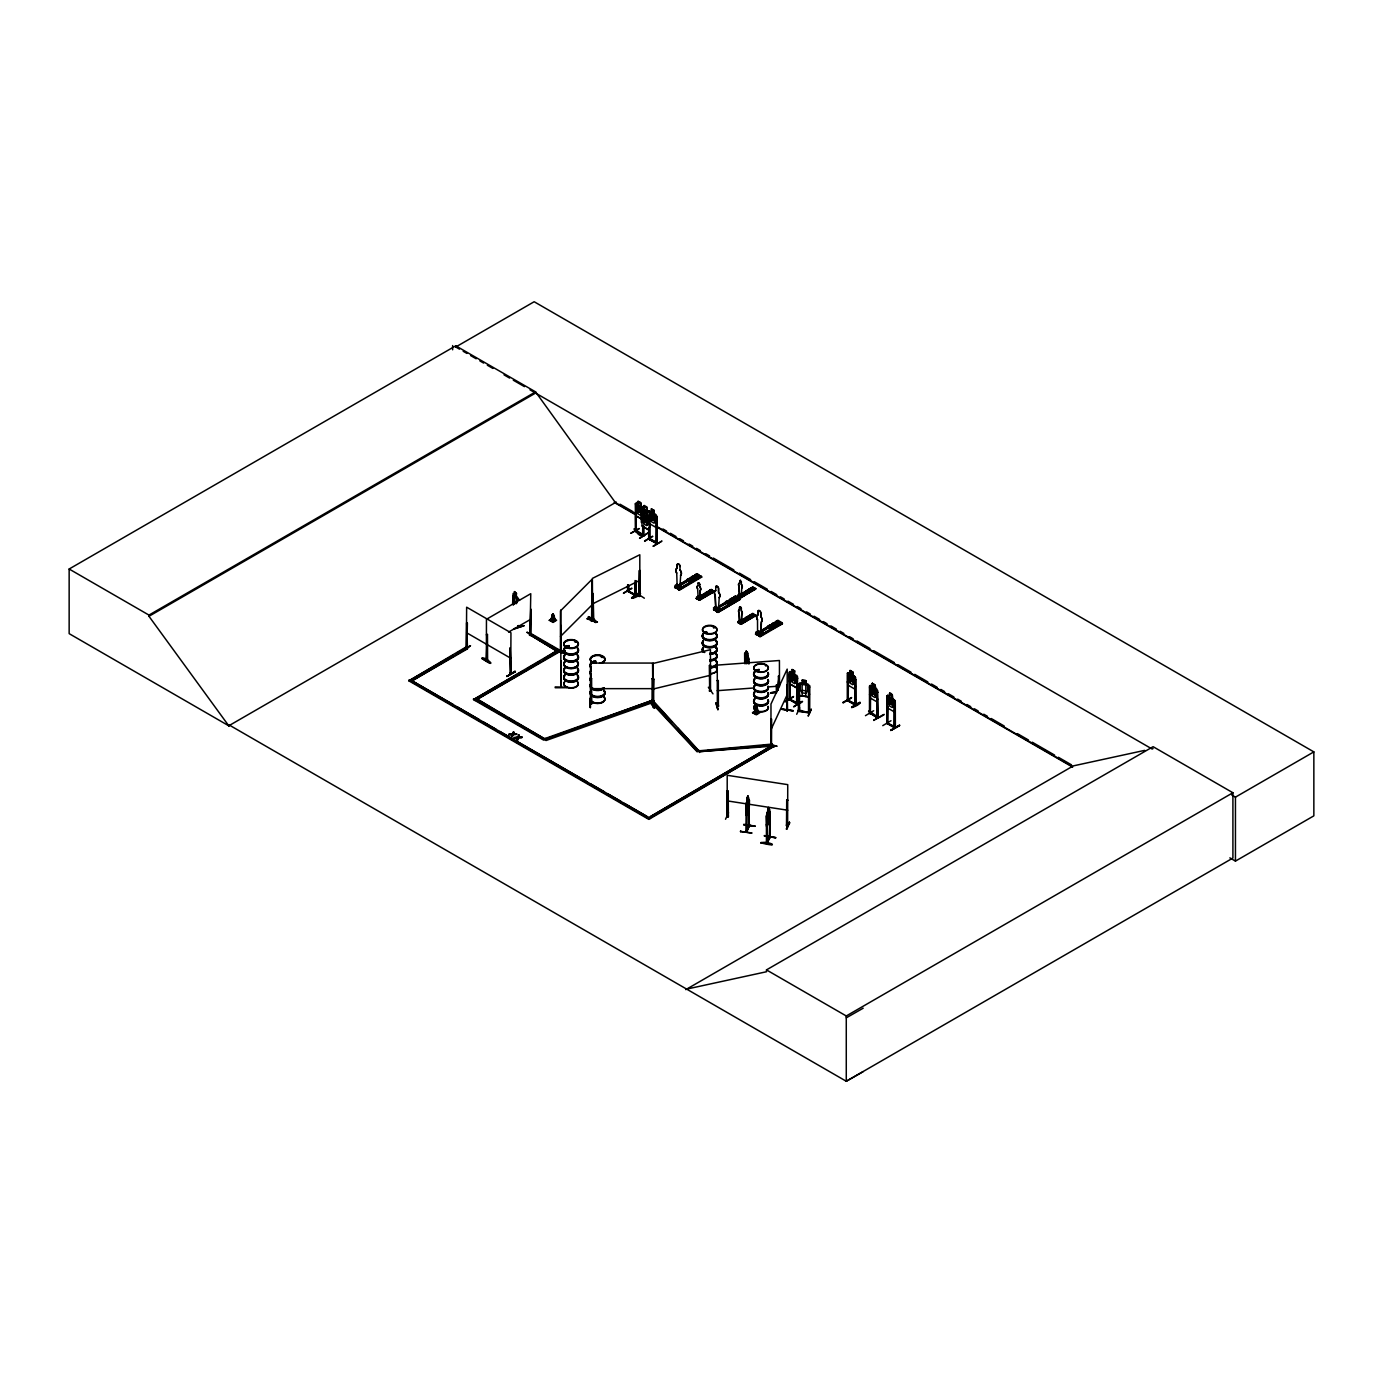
<?xml version="1.0" encoding="UTF-8"?>
<svg xmlns="http://www.w3.org/2000/svg" width="1383" height="1383" viewBox="0 0 1383 1383"><rect width="100%" height="100%" fill="white"/><g stroke="black" fill="none" stroke-linecap="round" stroke-linejoin="round"><path stroke-width="1.5" d="M552.802 617.337C551.834 607.033 558.559 625.41 551.229 620.915L552.751 614L553.58 617.406M756.069 709.756C754.98 699.383 761.877 717.846 754.496 713.317L756.017 706.419L754.115 712.729M679.917 587.326L680.678 575.207A3.924 2.282 59.5 0 0 680.09 569.848L679.917 569.952A3.924 2.282 59.5 0 1 680.505 575.311L680.678 575.207M699.763 598.407L700.144 590.403A2.61 1.521 59.5 0 0 699.763 586.841L699.85 584.162M699.884 598.355L700.265 590.334A2.61 1.521 59.5 0 0 699.884 586.772L699.763 586.841M718.469 609.575L719.229 597.473A3.924 2.282 59.5 0 0 718.641 592.114L718.641 588.657A1.953 1.141 59.5 0 0 717.241 586.271A1.953 1.141 59.5 0 0 715.841 587.084L715.668 587.17A1.953 1.141 59.5 0 1 717.068 586.375A1.953 1.141 59.5 0 1 718.469 588.76L718.469 592.218A3.924 2.282 59.5 0 1 719.056 597.577L719.229 597.473M741.288 595.952L741.789 587.879A2.61 1.521 59.5 0 0 741.409 584.3L741.288 584.369A2.61 1.521 59.5 0 1 741.686 587.948L741.789 587.879M741.703 614.398L741.305 622.402L741.807 614.329A2.61 1.521 59.5 0 0 741.426 610.75L741.305 610.819A2.61 1.521 59.5 0 1 741.703 614.398L741.807 614.329M760.719 633.967L761.29 621.952A3.924 2.282 59.5 0 0 760.719 616.593L760.719 613.136A1.953 1.141 59.5 0 0 759.319 610.75A1.953 1.141 59.5 0 0 757.919 611.563L757.919 615.02A3.924 2.282 59.5 0 0 757.331 619.722L757.504 619.619A3.924 2.282 59.5 0 1 758.074 614.916L758.074 611.459A1.953 1.141 59.5 0 1 759.474 610.646A1.953 1.141 59.5 0 1 760.875 613.049L760.875 616.49A3.924 2.282 59.5 0 1 761.463 621.849L760.875 633.863M748.791 825.392C751.142 822.315 744.434 836.335 746.492 830.509M749.482 800.152L748.739 826.17M748.722 825.34L749.517 824.821L749.033 825.686M770.884 745.126L771.714 743.691L771.092 744.659M786.892 709.98L787.67 709.341L787.359 710.966L787.186 684.671L787.411 710.845M786.823 710.862L787.619 709.41M748.652 810.507L748.981 806.635M769.449 821.848L769.795 818.062L769.449 821.848L766.683 826.844L766.303 815.987L768.671 807.482L768.637 810.801L769.432 809.176L766.718 814.189M592.252 620.846L591.803 595.122L591.63 621.347M740.631 831.373L752.041 833.05L740.51 831.615M765.3 744.711L776.831 746.163L770.971 745.644M552.059 621.313L552.612 614.173L550.866 620.327M678.379 585.528L678.016 584.698L677.722 588.432L677.912 585.528L676.546 585.268M755.325 713.732L755.931 706.696L754.496 713.317M760.823 842.921C767.651 840.207 782.951 848.436 760.823 842.817M760.978 842.472L772.198 844.546M677.359 586.185L677.843 585.441M696.6 598.718L712.072 590.282L697.153 599.012L696.462 597.249L698.19 596.471L698.294 599.167L697.62 588.847A2.61 1.521 59.5 0 1 697.896 585.787L698.138 582.952M697.602 597.3C701.544 596.038 693.799 597.266 700.766 599.046L700.559 597.819L699.037 599.582M697.672 597.525L698.38 597.249M717.172 607.638L715.322 608.243L717.137 607.327M715.27 607.88L716.722 607.846M715.91 608.382C717.483 605.322 714.942 615.21 714.976 607.172L716.463 607.777L715.53 607.725M738.522 596.315L753.597 587.827L738.124 596.246L737.986 594.776L739.715 594.016L738.211 595.796L740.579 597.128L742.291 595.468L742.291 596.592L739.49 595.001L739.162 586.392A2.61 1.521 59.5 0 1 739.542 583.246L740.475 580.411M739.144 594.776C741.789 595.26 737.934 594.223 739.041 586.461A2.61 1.521 59.5 0 1 739.421 583.315L740.233 580.307M739.369 595.226L739.715 594.016M739.369 594.707L740.13 594.794M740.458 621.053L739.438 621.71L739.058 612.911A2.61 1.521 59.5 0 1 739.438 609.765L739.68 606.93M739.974 623.076L739.162 621.226L740.216 621.174M756.294 634.607L755.758 632.204L758.351 631.046L758.506 635.074L759.232 631.824L757.556 632.498L759.25 631.495M770.227 836.248L769.467 837.735L770.21 811.562M653.813 703.774L652.672 704.051L697.118 751.782L699.141 751.159L653.295 700.991L651.272 702.426M745.99 804.647L746.872 801.362M551.056 619.705L552.751 614M564.973 650.84L555.153 650.788L565.682 653.831M555.43 650.027L565.682 653.312L555.482 649.941M689.028 580.48L691.414 580.272L688.89 580.566M688.89 580.168C691.915 577.091 691.344 583.557 688.838 580.099M707.024 594.206L706.799 593.1L705.831 594.033M747.702 618.011L748.894 618.011M771.87 627.26L769.795 626.361M772.198 626.793C769.294 623.768 769.761 630.199 772.233 626.724M551.229 620.915L552.664 614.277L555.015 620.103M560.806 651.134L560.409 652.102L560.461 610.906L591.803 579.563L591.717 621.382L592.149 595.226M561.256 686.366L560.858 687.368L560.858 609.972M567.583 646.916L566.823 646.276M568.275 646.795L566.978 645.861L566.823 646.985M575.535 642.248L574.792 641.781L575.829 641.626M575.691 642.213L575.587 641.401M593.376 661.973L594.863 661.938M594.828 662.111L593.514 661.178L593.532 662.353M601.277 657.219L602.245 657.53M602.02 657.063L602.504 657.098M706.523 632.429L706.056 632.446M706.627 632.325L704.794 632.204L706.955 632.48M713.403 627.571L714.198 627.069L713.421 627.675M713.749 627.173L714.371 627.899M757.158 670.807L756.553 669.873M765.439 665.102L765.663 665.984M766.77 817.267L766.822 843.578L769.467 837.078M754.305 712.124L755.896 706.488M740.061 594.327L739.628 594.569M757.504 619.619L757.573 632.619L758.524 631.875M481.872 658.412C485.675 655.559 499.643 670.859 481.872 658.412L490.239 663.131M482.269 658.066L490.688 662.924M588.052 617.354C596.211 616.68 601.19 629.714 588.553 616.593M595.796 622.454L588.484 617.025M677.981 584.992L677.497 585.943M698.501 596.73L697.758 597.612M740.424 621.157L739.386 621.313L742.325 623.024L742.101 621.797L740.596 623.577L738.228 621.347C739.94 619.619 739.974 622.436 738.989 620.794M758.247 631.945L762.223 634.901L761.895 633.051L759.63 635.713L756.086 633.708L758.351 631.046M758.091 632.878L758.956 631.339L758.61 632.429M645.325 519.074L647.728 517.709L645.999 520.336L647.814 525.108L645.463 520.682C644.288 524.935 641.384 521.616 644.876 519.662L643.164 515.081L645.412 519.247M793.237 677.048L795.761 675.786L794.032 678.396L795.709 683.15L793.479 678.759C792.597 683.064 789.088 679.658 792.908 677.722L791.197 673.158L793.444 677.324M873.451 690.964L875.992 689.616L874.263 692.226L876.079 696.997L873.728 692.589C872.638 696.876 869.44 693.436 873.14 691.552L871.428 686.971L873.503 690.67M648.592 523.742L649.682 512.782L648.627 511.174C643.786 511.624 639.88 503.014 646.95 506.956L648.229 517.864L646.864 519.593L644.322 518.124L642.957 514.822L642.957 508.944L644.322 508.685M641.591 508.166L642.248 520.198L648.662 523.88L649.682 521.253M649.422 527.113L648.471 529.827L642.075 526.128L641.418 508.131L642.369 507.457M797.524 685.259L796.504 687.904L797.351 676.857L790.229 671.481L789.261 672.155L789.226 699.521M854.521 688.803L855.61 686.296L854.59 688.941L848.177 685.242L847.433 681.577L848.28 685.19M877.773 699.089L876.736 701.734L870.339 698.035L869.596 694.37L870.426 697.983M678.534 584.957L677.687 585.389M746.958 660.711L746.18 662.63L745.748 654.695L746.941 659.276L748.168 658.152L747.875 663.615M512.298 736.309L513.94 732.195L512.315 734.822L508.84 734.321L512.436 733.854M512.298 736.845L513.94 732.195M517.709 737.416L517.691 739.957L518.539 737.346L522.082 737.433L518.539 737.882L518.66 736.914L522.082 736.897M511.641 736.465L513.283 731.814M517.017 739.577L518.66 734.926L519.334 735.842L518.66 734.926M518.66 735.462L517.83 737.502L514.234 737.969L517.83 736.966M518.66 737.433L519.334 735.307M649.647 701.855L650.252 701.198L654.833 707.975L650.166 701.613M654.228 708.096L649.699 701.786M808.294 696.859L809.591 694.128M786.72 800.048L787.74 800.204L786.72 800.048L786.495 825.841L787.619 826.066L787.74 784.645L727.199 775.293L727.199 816.731L727.199 790.834M728.132 791.214L727.112 791.059M725.522 819.255L728.53 812.703M727.009 816.661L728.357 816.592L728.236 790.99M771.247 719.022L771.334 745.333L771.403 744.382M727.009 815.728L728.357 815.659L727.251 815.469M781.741 709.358L793.272 710.706L781.879 708.96M771.247 744.607L776.831 746.163L770.971 745.212L770.971 704.068L787.186 669.113L787.29 710.983M799.339 685.83L798.319 685.674L799.339 685.83L799.374 711.467L799.443 685.605M746.146 832.168L746.457 805.926L746.613 832.22L749.517 825.755M740.51 831.702L740.666 830.803M743.639 824.769L755.17 826.118L743.795 824.372M808.519 686.971L809.556 687.126L808.519 686.971L808.519 712.833M799.737 707.854L796.694 714.268M798.389 683.755L798.406 711.346C798.406 707.94 807.326 713.991 809.677 711.796M748.791 825.668L746.146 831.235L749.188 825.72M808.657 711.605C806.859 713.922 810.836 711.121 808.45 711.571M811.268 709.514L808.139 716.117L811.181 709.081M787.74 824.856L786.495 824.908L787.861 824.873M786.495 825.167L786.72 825.91M789.33 822.107L786.322 829.195L789.883 822.66M789.382 822.159L786.962 829.264M793.444 696.911L784.783 701.527M873.676 710.741L865.447 715.668M890.998 720.733L882.752 725.66M463.599 649.993L470.479 645.775L463.806 649.664M639.361 528.634L630.717 533.337L638.981 528.513M652.793 536.414L644.616 540.839M623.474 593.376L631.754 588.155M631.754 588.501L623.543 592.961M770.971 729.654L787.186 694.698M747.183 798.423L747.788 797.144M747.183 799.478L747.788 798.181M746.526 809.401L747.027 810.853L748.635 797.835L748.825 826.256M746.319 802.918L748.618 797.974M802.088 683.271L798.354 683.842M809.435 685.484L809.47 712.988L809.591 685.674L805.84 683.772M746.198 815.382L748.497 810.438L746.301 815.555L745.904 812.979M808.225 684.222L799.599 682.995M715.737 703.013L717.95 709.721L716.377 702.996M717.846 709.635L716.221 702.944M467.471 648.8L466.814 648.316M774.013 747.114L772.406 746.18L699.47 751.661L772.406 745.368L774.013 746.301L648.834 819.393L408.849 680.834L465.864 647.123L467.489 648.057L412.082 680.834L467.489 648.852L466.641 622.73L466.348 648.523L466.641 607.189L510.949 632.774L510.759 674.126L510.206 647.884L510.673 674.074L509.843 673.677L510.915 672.899M509.808 673.625L511.053 673.919L510.5 673.141M643.441 535.982C637.131 536.881 634.624 527.269 635.834 531.746L636.301 505.988M636.387 530.692L635.143 530.38M642.732 534.702C651.808 540.304 618.374 518.227 643.423 536.034M642.974 526.854L642.957 535.325M635.54 511.952L635.454 531.107L643.838 535.826L643.735 527.286M648.575 539.093L649.526 539.577L649.682 512.782M627.519 590.282L628.764 590.558L627.657 590.368M628.089 590.126L628.349 591.699L628.66 585.078M656.164 542.482L657.271 542.672L648.679 538.16M654.211 510.483L651.393 508.979L654.211 510.483L654.038 513.733L656.96 516.308L656.96 543.813L656.389 543.104M656.873 543.761L648.679 539.093L657.236 543.554M590.385 707.197L589.78 700.853M590.299 707.647L590.316 700.403L590.368 707.577M790.454 698.916L789.572 698.415L789.883 700.005L789.589 673.815L790.142 700.057M848.228 700.161L847.848 699.504M850.251 673.746L847.347 673.193L847.278 700.593L855.61 705.347L855.524 677.826L852.792 675.215L852.706 672.121L850.061 670.496L850.165 673.59M855.23 704.708L854.815 704.016M870.581 688.077L869.544 687.818L870.581 688.077L870.374 713.887C872.345 713.058 867.988 711.536 870.374 712.954M876.978 716.809C882.371 719.661 854.971 701.509 877.773 718.14L877.686 690.618L874.955 688.008L874.869 684.913L872.224 683.288L874.955 684.862L876.217 689.892L876.217 695.77L874.869 697.499L872.31 696.029L870.962 692.727L870.962 686.85L872.31 686.59L872.414 683.392L872.31 686.59L869.596 686.072M887.696 722.946C885.206 721.615 889.632 722.79 887.696 723.879L887.886 706.592M892.173 694.906L892.173 698.052L895.078 700.628L895.078 728.132L886.762 723.344M894.231 726.818L894.231 727.752L894.231 702.063L895.285 702.339L895.371 727.977L887.125 723.171L886.849 697.81L887.886 698.069M894.282 727.735L894.524 701.907M895.371 727.043L887.696 723.205L894.939 727.164M776.191 691.759L776.174 692.624M767.651 810.853L768.326 808.519M764.419 836.058L775.846 837.649L764.419 835.539M766.77 841.919L767.271 842.939M652.586 703.757L652.897 704.967L652.569 663.581L710.43 649.682L710.516 691.12L709.652 691.327L709.462 665.465L710.585 665.43L709.462 665.465M653.087 703.204C652.448 702.391 651.41 705.555 653.658 704.448M653.692 703.791L652.862 703.999M652.862 704.932L653.71 679.105L652.569 679.122L653.71 679.105M709.773 690.376L710.585 690.1M710.568 691.051L709.375 691.016L710.568 690.117M560.443 651.082L561.256 650.114M591.215 620.362L591.682 620.414M591.284 621.157L591.803 620.397M592.149 620.898L591.215 620.639M487.196 659.051L486.643 660.625L487.594 660.123L487.473 634.555L486.453 634.832L487.473 634.555M530.484 634.503L530.225 635.471L531.158 634.987M518.763 626.067L518.85 627.052L518.331 625.617L517.864 626.62L518.746 626.948M718.434 705.209L717.362 705.209C716.999 708.321 719.644 704.898 717.362 705.261M748.877 591.561L747.494 590.956M640.156 595.191L638.929 596.35L639.81 570.315L640.156 596.125L639.413 595.52M566.788 646.12L567.946 646.431M769.778 837.026L769.709 836.214M771.42 745.247L771.628 719.091M749.309 826.256L749.085 800.083M746.63 832.151L746.872 798.216L746.906 801.397M591.596 678.604L590.541 678.621L591.596 678.604L591.734 703.757M591.475 704.12L590.42 704.431L590.541 663.062L653.208 663.062L653.346 704.431L652.102 704.154M769.985 837.683L769.311 809.159M744.676 661.835C745.039 658.498 745.109 647.711 747.598 653.174L749.085 663.719M745.091 652.862L748.497 657.738L744.797 653.416M560.997 625.929L560.858 651.721M587.222 618.65L597.473 622.056M560.461 636.491L591.803 605.149M698.017 583.021L699.193 583.038M718.382 706.436L718.313 680.557L717.258 680.643L718.313 680.557M487.196 634.399L486.349 660.4L487.49 660.175M531.003 634.14L530.225 634.814M531.003 635.074L530.761 609.246L529.931 635.316M747.494 590.783L747.892 591.803M747.511 617.233L747.702 618.201M592.425 618.529L593.532 618.339M592.425 619.463L593.549 619.307L592.615 619.774L592.373 578.405L639.81 554.756L639.81 595.9L638.929 596.35M593.532 618.599L593.169 593.549L592.702 619.722M706.246 631.806L704.76 632.48M758.074 670.582L757.452 671.032A7.313 4.218 0 0 0 755.861 671.654M641.332 522.463L641.228 514.078L644.046 514.476M847.433 673.279L848.332 672.639M889.632 693.229L888.266 702.72L889.632 706.021L892.173 707.491L893.539 705.762L892.346 694.802C887.333 689.183 891.741 699.418 887.679 695.355L886.901 696.064L887.765 695.303L894.905 700.68M635.679 531.176L635.298 503.844L636.18 503.222L643.527 508.529L642.473 506.921M635.298 503.844L636.18 503.222M649.612 511.001L648.644 511.675L651.393 512.125M590.42 703.273L591.596 703.204L590.662 704.466M590.42 704.206L591.475 704.154M652.482 704.673L653.502 704.414M798.302 710.084L799.478 710.188L798.561 710.084M798.302 711.018L809.677 712.729M728.201 815.918L728.098 816.869M769.933 836.871L766.424 843.509L766.424 816.005M696.219 575.864L675.544 587.982L674.627 587.429L697.222 573.772L701.734 577.039L697.222 574.101L680.298 584.231M675.474 587.931L696.513 576.227M698.795 577.299L678.033 589.331L679.209 589.815L701.423 576.141M701.095 576.659L678.846 589.798L679.174 587.931L681.439 586.599L678.846 587.74L678.846 589.072L675.302 587.084L677.238 584.231L674.973 585.562L674.973 587.222L679.485 590.161L701.769 577.022M696.427 598.476L699.487 600.308L714.337 591.544L711.294 589.383L696.237 598.493L697.17 599.046M699.435 600.308L698.501 599.755L713.784 591.232M699.037 600.066L700.766 597.94M713.887 591.302L698.519 599.773M716.463 607.777L713.542 609.696M734.235 598.009L713.835 610.059L735.064 598.476M737.952 596.021L741.011 597.854L755.619 588.501L752.819 586.928L737.761 596.038L753.545 587.827M754.911 588.588L755.809 589.089L740.579 597.629M755.308 588.778L740.043 597.318L742.291 595.468M755.412 588.847L753.043 587.516M716.671 611.666L739.974 598.718L735.756 596.021C727.51 598.026 745.886 602.798 733.509 597.352M739.749 598.995L716.861 611.563M753.216 614.069L737.796 622.506L739.525 620.345M752.663 613.775L755.844 615.539L741.011 624.303L755.809 615.504L752.836 613.585L753.614 614.277L738.695 623.007M755.637 614.951L740.043 623.75L755.135 614.986M740.061 623.768L742.325 621.918M759.146 635.938L782.208 622.782L778.007 620.414L755.412 634.071L756.605 634.555M757.365 633.068L777.695 620.967L781.672 623.214M758.818 635.973L782.553 623.664L760.183 636.768L755.758 633.863M759.63 636.439L759.959 634.572L762.223 633.241M677.29 564.817L677.29 568.275A3.924 2.282 59.5 0 0 676.719 572.977L676.546 573.081A3.924 2.282 59.5 0 1 677.134 568.378L677.29 564.817A1.953 1.141 59.5 0 1 678.69 564.005A1.953 1.141 59.5 0 1 680.09 566.408L679.917 569.952M680.09 566.408L679.917 566.511A1.953 1.141 59.5 0 0 678.517 564.108A1.953 1.141 59.5 0 0 677.134 564.921M677.065 586.029L677.514 585.493M686.919 579.84C699.297 585.268 680.92 580.497 689.183 578.509L693.384 581.206L689.183 578.509M691.189 577.333C703.567 582.762 685.19 577.99 693.453 575.985L697.654 578.699L693.453 575.985M694.957 575.103C707.335 580.549 688.959 575.76 697.222 573.772M675.82 587.913L695.597 575.726M675.267 587.81L698.035 574.567M678.033 589.331L701.129 576.694M697.896 585.787L698.017 585.718A2.61 1.521 59.5 0 0 697.62 588.847L697.62 588.847M699.884 584.456L698.83 582.934M696.686 598.251L698.19 596.471M696.254 598.511L711.329 589.746M696.842 598.856L711.865 590.057M698.864 599.98L714.112 591.181M699.297 600.066L714.268 591.526L713.559 590.973M716.1 606.67L713.853 609.333L717.397 611.338L719.644 608.676L719.973 610.525L715.651 607.984L715.097 595.33A3.924 2.282 59.5 0 1 715.668 590.627L715.841 590.524A3.924 2.282 59.5 0 0 715.27 595.226L715.841 607.898L718.641 609.471M714.095 610.231L713.524 607.811L715.772 606.48M715.339 608.243L716.688 607.068M725.47 602.089C737.848 607.535 719.471 602.763 727.717 600.758L731.918 603.472L727.717 600.758M729.74 599.582C742.118 605.011 723.741 600.239 731.987 598.251L736.188 600.948L731.987 598.251M718.745 606.411L735.756 596.021M719.108 606.411L735.531 596.626M713.991 610.145L736.897 597.387M737.831 596.09L752.853 587.291M739.819 596.713L739.991 594.517M735.808 596.574L740.303 599.271L717.984 612.427L717.725 610.18L719.973 608.848M755.619 588.501L740.424 597.542M737.346 599.565L716.601 611.614L717.414 612.081L713.524 609.471M740.458 597.542L755.637 588.709M717.76 612.064L739.957 598.39M717.207 611.96L739.974 598.718M739.438 607.465L739.559 609.696A2.61 1.521 59.5 0 0 739.179 612.842L739.525 621.244M737.779 622.471L752.836 613.361M753.562 614.277L738.003 622.454M740.424 623.958L755.654 615.158M767.703 626.482C780.081 631.91 761.705 627.139 769.968 625.151L774.169 627.847L769.968 625.151M771.973 623.958C784.351 629.403 765.975 624.632 774.238 622.627L778.439 625.341L774.238 622.627M775.742 621.745C788.12 627.173 769.743 622.402 778.007 620.414M756.052 634.451L776.485 622.402M760.304 632.359L778.854 621.416L756.224 634.538L777.298 622.869M759.63 635.713L781.395 622.817M782.208 622.782L759.734 636.508M637.961 504.346L638.133 501.303C644.685 505.677 634.901 497.327 638.047 504.501L636.681 504.76L636.681 510.638L638.047 513.94L640.606 515.41L641.989 513.663L640.606 502.807M640.709 505.901L640.796 502.703M635.212 512.35L636.059 515.963L642.594 519.576M636.059 515.963L642.525 519.438M654.124 513.681L655.404 515.565L655.404 521.443L654.038 523.172L651.479 521.719L650.096 518.418L651.479 508.927M467.039 648.022L466.261 647.503L466.935 648.921L467.385 623.163M655.991 514.649L649.561 511.174M656.112 543.363L656.406 517.57L657.236 543.64M657.15 518.003L656.112 517.743M649.578 523.69L655.922 527.407L656.873 524.814M530.225 635.471L531.055 609.402M656.026 542.62L649.82 538.748M653.053 546.095C662.561 541.306 667.021 537.503 653.433 546.354M527.269 632.204L535.169 636.716M530.017 635.264L530.761 593.687L486.453 619.273L486.367 660.469M628.47 591.042L635.644 594.949M636.094 580.791L636.18 595.762L634.953 595.451L635.056 580.532M640.173 592.909C640.917 597.646 620.466 601.968 640.225 592.979M631.91 598.269L640.588 593.618M640.243 593.393L631.979 598.217M510.949 672.968L509.843 672.743M515.046 671.101L506.766 676.443L515.444 671.792M229.785 725.332L228.887 725.868L69.15 633.639L69.15 569.018L455.768 345.802L535.584 391.873L615.4 502.582L635.903 514.424M455.768 345.802L455.768 346.995L534.166 301.736L1313.85 751.885L1313.85 815.849L1235.451 861.108L1229.85 857.858M69.15 569.018L148.966 615.089L535.584 391.873M863.199 1071.618L846.275 1081.264L229.682 725.28L228.765 725.798L148.966 616.282L535.584 393.066M228.765 725.798L616.299 502.064M646.864 510.154L648.627 511.174M641.228 514.078L642.11 513.456L649.509 518.729L649.509 527.182M641.418 516.568L642.248 520.198L648.748 523.829M646.691 516.101L648.541 517.069M408.849 680.834L452.95 655.386M456.632 653.26L465.864 647.918L467.489 648.852M508.598 632.066L530.761 619.273M549.258 620.379L552.802 618.08M529.447 634.52L557.142 651.307L529.447 634.52L531.055 633.587L560.374 650.511L475.095 700.541M529.447 635.316L531.055 634.382L556.917 649.301M553.079 618.08L556.623 620.224L553.079 622.436L549.258 620.293M504.518 715.668L476.72 698.813L545.317 739.214L543.709 740.147L473.487 699.608L558.767 649.578L543.934 658.93M473.487 699.608L523.535 670.703M527.251 668.577L540.217 661.074M476.945 699.47L560.374 651.307L558.767 650.373M473.487 698.813L543.709 739.352L545.317 738.418M792.079 672.76L792.079 669.407L794.81 670.98L794.62 674.23L795.986 676.062L795.986 681.94L794.62 683.669L792.079 682.199L790.713 678.897L790.713 673.02L792.079 672.553M796.573 675.146L797.524 676.806L797.524 704.31L797.265 703.342M789.261 680.592L790.263 684.101L796.539 687.714M797.68 704.033L796.591 703.826L796.988 678.085L797.818 704.154L789.589 699.4L789.451 672.19M797.732 678.517L796.694 678.24M789.347 680.54L790.194 684.153M789.658 698.467L790.142 699.124M785.216 701.838L793.514 696.496L785.216 701.302M790.142 699.383L797.524 703.377M797.04 702.737L789.676 699.366M796.729 703.912L796.988 684.481M847.675 674.852L847.796 700.455L855.921 705.14L855.8 679.554L854.763 679.278L854.763 704.967M793.6 706.592C809.297 699.245 800.93 700.005 793.98 706.869M852.792 672.069L850.165 670.444L850.165 673.798L848.799 674.057L848.799 679.935L850.165 683.237L852.706 684.706L854.072 682.977L852.879 672.017M854.556 676.235L855.61 677.843M855.8 679.554L854.763 679.278M851.6 697.533L842.817 702.599L851.479 697.931M651.272 701.613L697.118 750.986L772.06 744.071L772.406 745.368L648.834 817.526M650.667 816.454L772.406 745.368M408.849 680.038L648.834 818.58L774.013 746.301M876.805 688.976L870.46 685.311L869.492 685.985L869.475 713.438M854.677 704.811L855.057 687.645M877.22 698.311L876.926 717.76L877.22 691.915L878.049 717.984L869.838 713.23L869.838 687.645M851.6 707.128C866.778 696.652 858.618 706.938 851.651 707.214M859.984 702.823L851.669 707.629L859.967 702.408M877.963 692.347L876.926 692.07M886.814 695.977L886.901 723.465M892.26 694.854L889.528 693.281M886.814 704.414L887.644 708.027L894.058 711.726L894.991 709.133M895.285 702.339L894.231 702.063M887.644 708.027L886.987 704.396M873.762 719.921C885.742 714.959 889.58 710.274 873.762 720.457M891.067 729.913C917.378 715.633 873.105 740.839 899.382 725.124M891.119 730.345L899.434 725.556M685.761 989.64L1073.294 765.888L1144.692 750.364M686.659 989.104L766.476 971.748L766.476 969.898L1153.094 746.682L1232.91 792.753L1232.91 858.048L846.275 1081.264L846.275 1015.969L1232.91 792.753M1153.094 748.531L1152.195 749.067L530.017 389.85M1231.752 795L1235.451 797.144L1313.85 751.885M846.275 1017.836L863.199 1008.19M639.413 596.453L640.087 596.073M644.357 598.199L636.18 592.858M592.373 603.991L639.81 580.341M770.003 626.464L772.06 626.62M567.981 647.088L567.186 647.123M809.401 712.954L798.423 711.311M786.599 825.616L787.861 825.807M787.601 825.098L787.515 826.031M802.209 683.392L800.342 684.153L800.342 690.031L802.209 692.848L805.684 693.384L807.551 691.154L807.551 685.276L805.684 683.928M653.623 704.76L653.554 678.88M486.799 660.59L486.73 634.987M544.867 738.591L652.413 700.299L653.606 701.423L544.867 739.386L546.06 740.51L651.583 702.944M544.867 739.386L652.413 700.299M513.128 596.367L513.128 604.89M518.158 625.773L518.815 626.153M513.629 628.833L524.036 625.756M524.019 625.669L513.906 629.161M514.476 594.776L514.476 591.63L516.516 593.532C513.542 597.37 527.009 606.67 513.128 593.48L512.592 604.354M739.715 606.86L740.735 607.033M748.341 591.803L748.722 590.783M728.028 601.968C731.711 601.138 728.167 605.184 727.389 602.348M729.36 602.988C725.677 603.818 729.221 599.773 729.999 602.608M747.684 617.319L748.566 617.319M652.638 703.688L653.813 703.999M594.292 662.509L592.737 662.267M652.569 689.166L710.43 675.267M756.95 669.839L756.017 670.392L757.158 670.893M744.624 653.346L744.728 663.719M745.402 660.348L746.129 663.892L746.077 651.134L747.633 653.174L746.198 651.099L747.546 653.208L747.425 663.304L746.111 661.385L746.129 655.507L747.46 657.426L746.111 655.507M747.511 656.337L748.186 662.371L747.425 656.389M749.016 659.501L748.393 657.686L748.86 663.771M551.748 619.221L552.751 619.014M754.997 711.64L756.017 711.432M717.362 706.177L718.434 706.143M656.32 542.188L656.96 543.813M635.246 595.243L635.333 582.502M847.589 699.452L848.505 700.922M710.274 690.774L710.482 689.823L709.496 690.618M513.266 733.803L516.689 734.304L513.145 734.771M508.84 734.321L516.689 734.304M514.234 737.433L522.082 737.433M514.234 737.969L517.709 737.934M508.84 734.857L512.436 734.39M513.145 734.235L516.689 733.785M591.475 703.532L590.455 703.532M560.824 652.154L561.256 625.531M526.888 632.342L535.256 637.114M776.364 692.07L770.487 692.779L776.088 691.846M770.556 693.021L776.589 692.658M514.528 594.949L513.577 595.036L513.473 604.769M707.716 750.416L716.29 749.69M724.882 748.946L731.313 748.393M739.888 747.65L748.48 746.906M754.911 746.353L765.629 745.42M706.575 593.272L705.745 593.912L706.817 594.085M778.37 676.131C780.358 674.8 776.606 687.144 778.37 690.065M757.677 669.752L756.397 670.72M717.258 690.687L753.7 687.991M768.706 686.884L779.424 686.089M643.389 535.982L643.441 525.333M649.716 524.434L649.82 539.405L648.575 538.16L649.526 538.644M648.973 538.921L648.973 528.271M656.406 543.173L656.406 517.57M627.623 584.819L627.519 591.215L635.903 595.935L635.817 580.964M510.258 673.469L510.206 647.884M797.386 704.275L789.347 699.642M564.973 650.494L555.188 651.065L565.042 651.03M561.256 661.091L561.256 686.608M652.154 678.621L653.208 678.846L652.154 678.621L652.033 704.431M555.188 686.902L566.944 687.265M566.944 687.714L555.188 687.749M653.952 700.904L653.381 707.716L653.381 700.438M590.541 688.648L653.208 688.648M718.486 705.71L718.486 706.367M717.345 706.488L717.258 665.102L779.424 660.504L779.476 686.556M740.251 599.288L717.984 612.427M470.427 645.809L461.818 650.494M756.069 706.748L758.091 713.144M708.355 687.23L712.988 693.868M781.758 709.185L793.151 710.914M727.199 816.696L728.149 816.489M743.656 824.596L755.049 826.325M802.209 680.246L805.84 680.626L802.088 680.125L802.209 696.012M802.209 684.447L805.684 684.983M802.209 690.324L805.684 690.86M808.208 696.738L799.599 695.476L798.354 692.261L799.512 695.597L808.312 696.946M747.857 799.201L747.996 796.072L747.823 799.374M727.199 800.878L787.74 810.231M745.869 813.066L745.904 804.595M769.674 809.608L769.467 837.735M764.436 835.885L775.707 837.873M706.039 631.599L706.99 632.308M756.76 670.478L757.556 669.891M586.98 618.875L597.179 621.849M776.295 693.332L776.364 684.775M635.782 595.952L635.506 594.362M870.27 713.887L870.287 688.25M855.23 703.774L848.228 700.42L855.385 704.345M757.089 711.536L758.282 712.522M738.971 596.229L739.092 594.275L740.251 594.742M738.971 594.362L742.083 596.246L742.083 595.347M677.912 585.528L676.633 584.802L676.425 587.723M676.425 584.923L680.09 587.222M676.719 572.977L677.134 585.735L681.439 588.259L681.439 586.599M758.697 632.169L757.417 631.443L757.21 634.365L757.21 631.564L761.895 634.382L761.895 633.051M698.415 599.081L697.568 596.73L698.484 597.041M652.396 536.276L644.616 541.375M455.768 346.995L459.484 349.138M463.201 351.282L466.918 353.426M470.618 355.569L476.184 358.785M479.901 360.928L483.618 363.072M487.335 365.216L492.901 368.431M504.034 374.862L509.601 378.078M513.318 380.221L524.451 386.635M644.046 511.537L646.604 513.007M620.033 504.207L633.086 511.745M662.941 528.98L666.658 531.141M670.392 533.285L675.993 536.518M679.727 538.678L683.444 540.822M689.045 544.055L692.779 546.216M696.513 548.36L700.23 550.52M705.831 553.753L709.565 555.897M713.3 558.058L733.82 569.9M739.404 573.132L750.606 579.598M754.323 581.742L767.392 589.279M771.109 591.44L776.71 594.673M780.444 596.816L784.178 598.977M787.912 601.138L793.496 604.354M797.23 606.515L800.964 608.676M806.548 611.891L810.282 614.052M814.017 616.213L819.618 619.446M823.352 621.589L827.069 623.75M830.803 625.894L836.404 629.127M840.138 631.288L843.855 633.431M849.456 636.664L853.19 638.825M856.924 640.969L869.976 648.506M873.71 650.667L894.231 662.509M897.947 664.67L911.017 672.207M914.733 674.351L927.803 681.905M931.52 684.049L937.121 687.282M940.855 689.443L944.589 691.586M948.323 693.747L953.907 696.98M957.641 699.124L961.375 701.285M966.959 704.517L970.693 706.661M974.427 708.822L978.161 710.966M983.762 714.198L987.479 716.359M991.213 718.503L1004.265 726.058M1017.335 733.595L1028.52 740.043M1032.254 742.204L1054.641 755.118M1058.358 757.279L1071.427 764.816M656.424 526.266L1072.378 766.424M614.173 502.409L634.762 514.303M655.352 526.18L1072.655 767.116M642.231 526.024L648.506 529.637M848.246 672.691L854.521 676.304M851.133 697.81L843.284 702.875M877.686 718.088L869.579 712.539M792.079 669.614L794.62 671.083M790.108 684.205L796.591 687.852M756.345 710.499L759.889 712.643L756.345 714.838L752.525 712.712L756.069 710.585L752.525 712.798M466.641 632.774L510.949 658.36M508.235 717.812L513.802 721.027M517.501 723.153L545.317 739.214M517.017 739.041L517.691 739.957M412.341 680.972L453.261 704.604M456.978 706.748L479.296 719.644M483.03 721.788L496.048 729.308M499.764 731.451L587.205 781.931M590.921 784.092L603.939 791.595M607.656 793.756L620.69 801.276M624.407 803.419L646.725 816.298M766.476 969.898L846.275 1015.969M770.296 837.164L766.856 843.509L766.908 814.881L768.671 807.482L769.069 816.644L767.461 822.211L766.908 820.759M588.432 617.112L596.28 622.229M740.354 580.48L741.253 581.776M740.372 606.93L741.288 608.226M628.764 591.492L628.383 585.251M739.438 594.932L739.49 593.895M642.68 535.584L642.697 527.027M635.056 594.552L627.968 591.042L636.059 595.641M627.657 591.302L627.899 584.663M518.746 627.035L518.21 625.565M514.528 596.004L516.326 597.802M514.528 601.882L516.326 603.679L516.395 593.566L514.476 591.63L514.511 603.714M753.424 614.035L738.003 622.35L741.029 624.286M652.033 703.515L653.346 703.498L652.033 703.774M653.295 701.803L671.913 721.857M677.653 728.028L699.141 751.159M747.235 653.416L746.353 652.171L747.235 654.453M744.728 655.179L745.126 662.146M746.129 661.385L747.46 663.304M757.815 632.342L758.022 630.873M697.827 597.335L697.966 596.35M516.326 596.747L517.294 602.677M517.64 597.957L518.366 599.911M513.577 600.913L514.528 604.388M756.484 706.471L757.919 711.934M772.406 746.18L772.06 744.071M699.141 750.364L699.47 752.473M553.252 614.242L554.842 620.725M766.338 824.354L766.683 826.844M757.4 713.628L756.397 706.73L756.38 713.835M553.131 614.311L554.134 621.209M756.345 706.402L756.847 709.825M741.374 581.707L741.288 584.369M741.392 608.157L741.305 610.819M552.975 614.346L553.131 621.416M1235.451 797.144L1235.451 861.108M887.609 698.242L887.437 723.828M848.419 675.284L848.228 701.095L848.142 675.457M805.805 683.842L805.84 680.626L805.736 696.548M778.422 676.356L778.422 688.682M777.955 685.847L777.955 690.117M776.779 684.723L776.779 691.12M754.115 589.383L751.315 588.034M754.133 615.833L751.332 614.467M742.101 621.797L742.101 622.678M739.11 620.725L738.989 622.661M728.357 815.659L728.357 816.592M719.644 608.676L719.644 610.007M715.841 587.084L715.668 590.627M715.184 607.051L715.184 609.851M711.588 592.443L708.788 591.077M710.084 593.324L707.283 591.976M709.617 665.672L709.773 691.293M707.232 595.001L704.431 593.653M700.559 597.819L700.559 598.701L697.43 596.816L697.43 598.683M681.11 586.409L681.11 587.74M677.566 584.404L677.134 585.787L677.238 584.231M656.787 516.343L656.787 524.745M650.442 818.459L410.474 679.9M648.679 528.427L648.679 539.197M644.236 505.383L644.236 508.737M639.015 570.712L639.188 596.522M636.301 512.384L636.094 531.798M593.169 593.549L593.428 619.411M512.937 595.71L512.937 604.233M452.639 345.56L452.639 349.795M148.966 615.089L148.966 616.282M716.169 641.072A7.434 4.287 0 0 1 709.738 647.503A7.434 4.287 0 0 1 703.307 641.072M716.066 641.522A7.313 4.218 0 0 1 709.738 647.849A7.313 4.218 0 0 1 703.394 641.522M716.048 647.037A7.278 4.201 0 0 1 709.738 653.346M704.587 652.119A7.278 4.201 0 0 1 703.428 647.037M716.1 647.192A7.347 4.235 0 0 1 709.738 653.554M704.552 652.309A7.347 4.235 0 0 1 703.377 647.192M716.066 647.434A7.295 4.218 0 0 1 709.738 653.761M704.569 652.517A7.295 4.218 0 0 1 703.411 647.434M716.169 634.019A7.434 4.287 0 0 1 709.738 640.45A7.434 4.287 0 0 1 703.307 634.019M716.083 640.329A7.33 4.235 0 0 1 709.738 646.674A7.33 4.235 0 0 1 703.394 640.329M716.066 634.451A7.313 4.218 0 0 1 709.738 640.796A7.313 4.218 0 0 1 703.394 634.451M716.169 640.709A7.434 4.287 0 0 1 709.738 647.14A7.434 4.287 0 0 1 703.307 640.709M716.169 633.656A7.434 4.287 0 0 1 709.738 640.087A7.434 4.287 0 0 1 703.307 633.656M716.066 633.276A7.313 4.218 0 0 1 709.738 639.603A7.313 4.218 0 0 1 703.394 633.276M716.048 648.091A7.278 4.201 0 0 1 709.738 654.401M703.428 652.292A7.278 4.201 0 0 1 703.428 648.091M716.1 647.711A7.347 4.235 0 0 1 709.738 654.073M703.377 651.963A7.347 4.235 0 0 1 703.377 647.711M716.066 654.574A7.313 4.218 0 0 1 709.738 660.918M716.083 660.452A7.33 4.235 0 0 1 709.738 666.796M716.169 653.779A7.434 4.287 0 0 1 709.738 660.21M716.083 653.398A7.33 4.235 0 0 1 709.738 659.743M716.066 661.644A7.313 4.218 0 0 1 709.738 667.972M716.1 667.315A7.347 4.235 0 0 1 709.738 673.677M716.169 661.195A7.434 4.287 0 0 1 709.738 667.626M716.169 660.832A7.434 4.287 0 0 1 709.738 667.263M716.169 654.142A7.434 4.287 0 0 1 709.738 660.573M716.066 667.557A7.295 4.218 0 0 1 709.738 673.884M768.222 680.194A7.434 4.287 0 0 1 760.062 685.553A7.434 4.287 0 0 1 754.599 679.157M768.101 680.609A7.313 4.218 0 0 1 760.08 685.899A7.313 4.218 0 0 1 754.703 679.589M768.084 686.124A7.295 4.218 0 0 1 760.08 691.379A7.295 4.218 0 0 1 754.72 685.104M768.101 686.538A7.313 4.218 0 0 1 760.08 691.828A7.313 4.218 0 0 1 754.703 685.519M768.222 673.123A7.434 4.287 0 0 1 760.062 678.5A7.434 4.287 0 0 1 754.599 672.086M755.775 671.204A7.434 4.287 0 0 1 759.111 670.098M768.118 679.433A7.33 4.235 0 0 1 760.08 684.723A7.33 4.235 0 0 1 754.686 678.413M768.101 673.556A7.313 4.218 0 0 1 760.08 678.828A7.313 4.218 0 0 1 754.703 672.536M768.222 679.831A7.434 4.287 0 0 1 760.062 685.19A7.434 4.287 0 0 1 754.599 678.794M768.222 672.76A7.434 4.287 0 0 1 760.062 678.137A7.434 4.287 0 0 1 754.599 671.723M755.775 670.841A7.434 4.287 0 0 1 759.111 669.735M768.101 672.38A7.313 4.218 0 0 1 760.08 677.653A7.313 4.218 0 0 1 754.703 671.36M755.861 670.478A7.313 4.218 0 0 1 759.146 669.389M768.222 700.317A7.434 4.287 0 0 1 760.062 705.676A7.434 4.287 0 0 1 754.599 699.279M768.101 700.732A7.313 4.218 0 0 1 760.08 706.021A7.313 4.218 0 0 1 754.703 699.712M768.084 706.246A7.295 4.218 0 0 1 765.473 710.672A7.295 4.218 0 0 1 757.383 710.983M755.879 710.309A7.295 4.218 0 0 1 754.72 705.226M768.326 688.267A7.278 4.201 0 0 1 759.146 692.33A7.278 4.201 0 0 1 754.72 686.158M768.101 706.661A7.313 4.218 0 0 1 765.49 711.104A7.313 4.218 0 0 1 757.383 711.415M755.861 710.741A7.313 4.218 0 0 1 754.703 705.641M768.135 686.815A7.347 4.235 0 0 1 760.08 692.105A7.347 4.235 0 0 1 754.686 685.795M768.222 693.246A7.434 4.287 0 0 1 760.062 698.622A7.434 4.287 0 0 1 754.599 692.209M768.118 699.556A7.33 4.235 0 0 1 760.08 704.846A7.33 4.235 0 0 1 754.686 698.536M768.101 693.678A7.313 4.218 0 0 1 760.08 698.951A7.313 4.218 0 0 1 754.703 692.658M768.222 699.954A7.434 4.287 0 0 1 760.062 705.313A7.434 4.287 0 0 1 754.599 698.916M768.222 692.883A7.434 4.287 0 0 1 760.062 698.259A7.434 4.287 0 0 1 754.599 691.846M768.101 692.503A7.313 4.218 0 0 1 760.08 697.775A7.313 4.218 0 0 1 754.703 691.483M591.163 674.99A7.434 4.287 0 0 1 591.163 670.703M595.71 663.218A7.347 4.235 0 0 1 591.596 656.683A7.347 4.235 0 0 1 603.628 656.683A7.347 4.235 0 0 1 599.513 663.218M591.267 675.371A7.313 4.218 0 0 1 591.267 671.153M591.267 680.885A7.313 4.218 0 0 1 591.267 676.667M593.947 663.356A7.313 4.218 0 0 1 592.01 656.994A7.313 4.218 0 0 1 603.213 656.994A7.313 4.218 0 0 1 601.259 663.356M591.267 677.082A7.313 4.218 0 0 0 591.267 681.3A7.33 4.235 0 0 1 591.25 677.134M593.929 663.01A7.347 4.235 0 0 1 591.976 656.614A7.347 4.235 0 0 1 603.23 656.614A7.347 4.235 0 0 1 601.277 663.01M591.163 667.937A7.434 4.287 0 0 1 591.163 663.65M592.356 662.751A7.434 4.287 0 0 1 595.675 661.644M591.25 674.195A7.33 4.235 0 0 1 591.25 669.96M591.25 668.317A7.33 4.235 0 0 1 591.25 664.082M592.425 663.218A7.33 4.235 0 0 1 595.71 662.111M591.163 674.627A7.434 4.287 0 0 1 591.163 670.34M591.163 667.574A7.434 4.287 0 0 1 591.163 663.287M592.356 662.388A7.434 4.287 0 0 1 595.675 661.281M591.267 667.125A7.313 4.218 0 0 1 591.267 662.906M592.425 662.025A7.313 4.218 0 0 1 595.71 660.936M604.043 690.826A7.434 4.287 0 0 1 597.612 697.274A7.434 4.287 0 0 1 591.163 690.826M603.956 691.275A7.33 4.235 0 0 1 597.612 697.62A7.33 4.235 0 0 1 591.25 691.275M603.922 696.773A7.295 4.218 0 0 1 597.612 703.1A7.295 4.218 0 0 1 591.284 696.773M591.267 681.94A7.313 4.218 0 0 1 591.267 677.705M603.973 696.946A7.347 4.235 0 0 1 597.612 703.307A7.347 4.235 0 0 1 591.25 696.946M603.973 697.188A7.347 4.235 0 0 1 597.612 703.532A7.347 4.235 0 0 1 591.25 697.188M604.043 688.06A7.434 4.287 0 0 1 593.895 689.633A7.434 4.287 0 0 1 591.163 683.772M603.939 690.082A7.313 4.218 0 0 1 597.612 696.427A7.313 4.218 0 0 1 591.267 690.082M603.939 688.44A7.313 4.218 0 0 1 593.947 689.979A7.313 4.218 0 0 1 591.267 684.205M604.043 690.463A7.434 4.287 0 0 1 597.612 696.894A7.434 4.287 0 0 1 591.163 690.463M604.043 687.697A7.434 4.287 0 0 1 593.895 689.27A7.434 4.287 0 0 1 591.163 683.409M602.781 688.129A7.33 4.235 0 0 1 592.425 688.129M591.25 687.265A7.33 4.235 0 0 1 591.25 683.029M577.506 655.386A7.434 4.287 0 0 1 571.058 661.817A7.434 4.287 0 0 1 564.627 655.386M577.403 655.819A7.313 4.218 0 0 1 571.058 662.163A7.313 4.218 0 0 1 564.731 655.819M577.42 661.489A7.347 4.235 0 0 1 571.058 667.851A7.347 4.235 0 0 1 564.696 661.489M577.403 661.748A7.33 4.235 0 0 1 571.058 668.093A7.33 4.235 0 0 1 564.713 661.748M577.506 648.316A7.434 4.287 0 0 1 571.058 654.764A7.434 4.287 0 0 1 564.627 648.316M565.803 647.434A7.434 4.287 0 0 1 569.139 646.328M577.403 654.643A7.33 4.235 0 0 1 571.058 660.988A7.33 4.235 0 0 1 564.713 654.643M577.403 648.765A7.313 4.218 0 0 1 571.058 655.093A7.313 4.218 0 0 1 564.731 648.765M565.889 647.884A7.313 4.218 0 0 1 569.174 646.795M577.506 655.023A7.434 4.287 0 0 1 571.058 661.454A7.434 4.287 0 0 1 564.627 655.023M577.506 647.953A7.434 4.287 0 0 1 571.058 654.401A7.434 4.287 0 0 1 564.627 647.953M565.803 647.071A7.434 4.287 0 0 1 569.139 645.965M577.403 647.572A7.33 4.235 0 0 1 571.058 653.934A7.33 4.235 0 0 1 564.713 647.572M565.872 646.708A7.33 4.235 0 0 1 569.156 645.602M577.506 675.509A7.434 4.287 0 0 1 571.058 681.94A7.434 4.287 0 0 1 564.627 675.509M577.403 675.941A7.313 4.218 0 0 1 571.058 682.286A7.313 4.218 0 0 1 564.731 675.941M577.368 681.473A7.278 4.201 0 0 1 571.058 687.783A7.278 4.201 0 0 1 564.748 681.473M577.385 662.388A7.295 4.218 0 0 1 571.058 668.698A7.295 4.218 0 0 1 564.748 662.388M577.403 681.871A7.33 4.235 0 0 1 571.058 688.215A7.33 4.235 0 0 1 564.713 681.871M577.42 662.025A7.347 4.235 0 0 1 571.058 668.369A7.347 4.235 0 0 1 564.696 662.025M577.506 668.438A7.434 4.287 0 0 1 571.058 674.887A7.434 4.287 0 0 1 564.627 668.438M577.403 674.766A7.33 4.235 0 0 1 571.058 681.11A7.33 4.235 0 0 1 564.713 674.766M577.403 668.888A7.313 4.218 0 0 1 571.058 675.215A7.313 4.218 0 0 1 564.731 668.888M577.506 675.146A7.434 4.287 0 0 1 571.058 681.577A7.434 4.287 0 0 1 564.627 675.146M577.506 668.075A7.434 4.287 0 0 1 571.058 674.524A7.434 4.287 0 0 1 564.627 668.075M577.403 667.695A7.33 4.235 0 0 1 571.058 674.057A7.33 4.235 0 0 1 564.713 667.695M748.203 806.773L747.321 805.701C746.44 820.603 745.886 797.057 747.304 804.336L748.151 799.616L748.203 806.773M767.219 814.639L767.185 822.038L768.153 817.146L769.121 818.356L769.086 811.078L768.17 815.711L767.219 814.639M853.933 684.101L851.565 679.796L850.096 681.975L849.162 681.352L850.977 678.759L849.283 674.178L851.513 678.361C852.585 674.282 855.645 677.618 852.118 679.433L853.933 684.101M893.401 706.886L891.032 702.581C889.822 706.765 886.831 703.498 890.445 701.544L888.75 696.98L890.98 701.146C891.983 696.98 895.233 700.541 891.586 702.218L893.401 706.886M641.85 514.804L639.465 510.5C638.376 514.839 635.298 511.382 638.877 509.463L637.165 504.899L639.413 509.065C640.415 504.899 643.683 508.443 640.018 510.137L641.85 514.804M655.283 522.567L652.897 518.262C651.791 522.618 648.713 519.144 652.309 517.242L650.58 512.678L652.845 516.844C653.848 512.678 657.115 516.222 653.433 517.916L655.283 522.567M747.857 796.055L746.872 798.216L747.996 796.072M747.961 800.446L747.027 808.329L747.961 800.446M768.516 811.838L767.461 819.704L768.516 811.838M647.953 523.863L646.604 525.592L644.046 524.122L642.697 520.821L644.046 511.33L646.777 512.903L647.953 523.863M647.814 533.008L639.551 538.367L647.866 533.077M515.081 671.516L506.766 676.443L515.15 671.619M805.062 681.214L802.832 680.868L802.832 681.923L805.062 682.268L805.062 681.214M753.113 589.988L750.312 588.397L753.113 589.988M751.609 590.869L748.808 589.296L751.609 590.869M750.26 591.665L747.46 590.074L750.26 591.665M748.756 592.546L745.956 590.973L748.756 592.546M712.591 591.855L709.79 590.264L712.591 591.855M753.13 616.438L750.329 614.847L753.13 616.438M751.626 617.319L748.825 615.729L751.626 617.319M708.736 594.12L705.935 592.529L708.736 594.12M750.278 618.097L747.477 616.524L750.278 618.097M748.773 618.996L745.973 617.406L748.773 618.996M640.156 503.066L638.514 502.133L640.156 504.121L640.156 503.066M653.571 510.846L651.929 509.912L653.571 511.9L653.571 510.846M640.606 507.008L638.047 505.556L638.047 511.416L640.606 512.886L640.606 507.008M654.038 514.787L651.479 513.318L651.479 519.195L654.038 520.665L654.038 514.787M646.414 507.267L644.772 506.334L646.414 508.322L646.414 507.267M646.864 511.209L644.322 509.739L644.322 515.617L646.864 517.086L646.864 511.209M646.138 513.266L644.513 512.332L646.138 514.32L646.138 513.266M646.604 517.207L644.046 515.738L644.046 521.616L646.604 523.085L646.604 517.207M852.256 672.38L850.614 671.429L852.256 673.435L852.256 672.38M874.402 685.173L872.777 684.222L874.402 686.227L874.402 685.173M891.724 695.165L890.082 694.214L891.724 696.219L891.724 695.165M852.706 676.304L850.165 674.835L850.165 680.713L852.706 682.182L852.706 676.304M874.869 689.097L872.31 687.628L872.31 693.505L874.869 694.975L874.869 689.097M892.173 699.106L889.632 697.637L889.632 703.515L892.173 704.967L892.173 699.106M794.17 671.343L792.528 670.392L794.17 672.397L794.17 671.343M794.62 675.284L792.079 673.815L792.079 679.693L794.62 681.162L794.62 675.284M516.015 593.808L514.856 592.65L516.015 594.863L516.015 593.808M706.091 633.12A7.295 4.218 0 0 0 717.034 629.472A7.295 4.218 0 0 0 706.091 625.825A7.295 4.218 0 0 0 706.091 633.12M706.091 633.708A7.278 4.201 0 0 0 717.016 630.06A7.278 4.201 0 0 0 706.091 626.43A7.278 4.201 0 0 0 706.091 633.708M755.844 670.79A7.347 4.235 0 0 0 768.135 668.888A7.347 4.235 0 0 0 759.129 663.684A7.347 4.235 0 0 0 755.844 670.79M755.879 671.118A7.278 4.201 0 0 0 768.066 669.234A7.278 4.201 0 0 0 759.146 664.082A7.278 4.201 0 0 0 755.879 671.118M567.393 647.434A7.33 4.235 0 0 0 578.388 643.769A7.33 4.235 0 0 0 567.393 640.104A7.33 4.235 0 0 0 567.393 647.434M567.41 648.022A7.295 4.218 0 0 0 578.353 644.357A7.295 4.218 0 0 0 567.41 640.709A7.295 4.218 0 0 0 567.41 648.022M567.393 647.693A7.347 4.235 0 0 0 578.405 644.011A7.347 4.235 0 0 0 567.393 640.346A7.347 4.235 0 0 0 567.393 647.693"/></g></svg>
